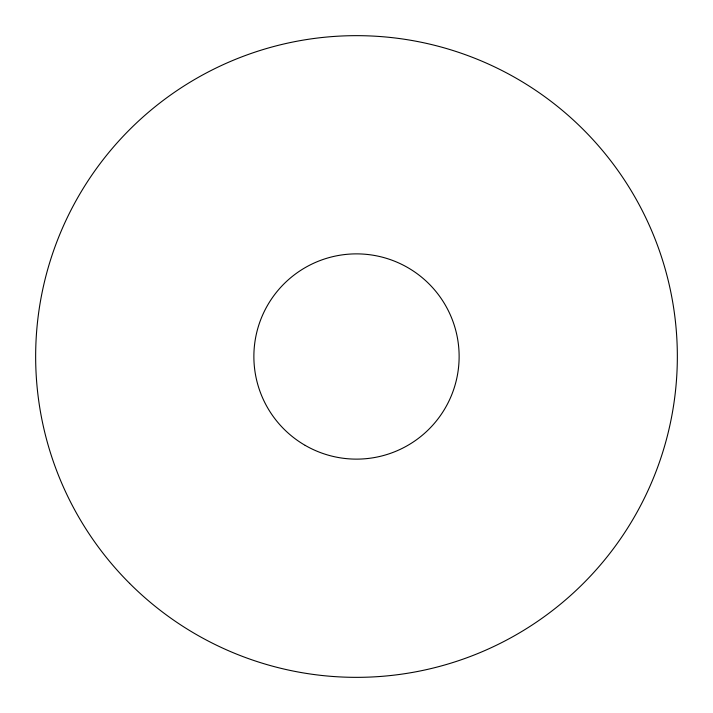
<?xml version="1.0" encoding="UTF-8"?>
<svg xmlns="http://www.w3.org/2000/svg" width="713" height="713" viewBox="0 0 713 713"><rect width="100%" height="100%" fill="white"/><g stroke="black" fill="none" stroke-linecap="round" stroke-linejoin="round"><path stroke-width="1.07" d="M129.623 583.377A320.85 320.85 0 0 0 666.414 439.538A320.85 320.85 0 0 0 273.462 46.586A320.85 320.85 0 0 0 129.623 583.377M305.182 445.375A102.627 102.627 0 0 0 459.127 356.5A102.627 102.627 0 0 0 305.182 267.625A102.627 102.627 0 0 0 305.182 445.375"/></g></svg>
